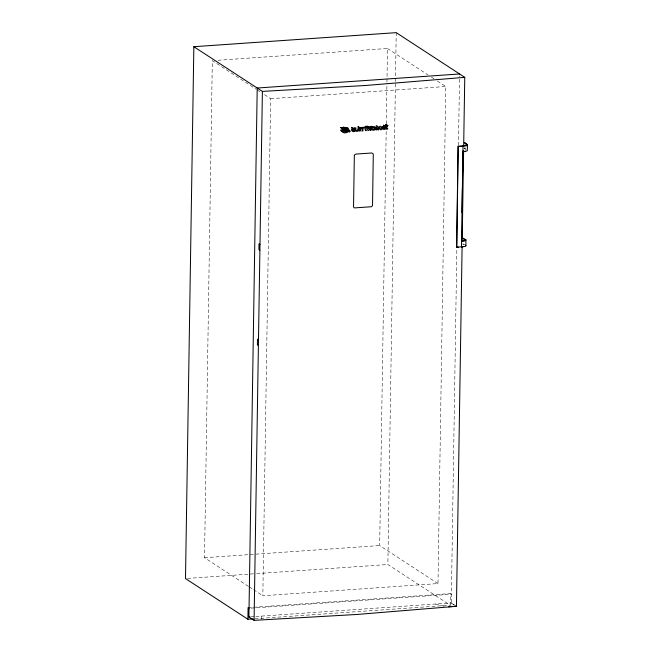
<?xml version="1.0" encoding="UTF-8"?>
<svg xmlns="http://www.w3.org/2000/svg" width="653" height="653" viewBox="0 0 653 653"><rect width="100%" height="100%" fill="white"/><g stroke="black" fill="none" stroke-linecap="round" stroke-linejoin="round"><path stroke-width="0.49" stroke-dasharray="3.27 2.45" d="M248.466 586.378L204.52 557.719L212.323 60.647L256.27 89.306M437.347 80.996L445.803 86.506L437.992 583.578L262.832 595.748L270.644 98.676L262.188 93.167M437.992 583.578L379.679 545.557L386.192 130.992M386.298 123.858L386.943 83.119M386.96 82.098L387.482 48.485L216.38 60.37M248.075 607.649L450.439 593.593L450.26 605.184L387.866 564.502L395.432 82.572M395.449 81.56L396.216 32.65M455.712 605.813L451.28 602.923L456.831 249.266M458.463 145.374L459.557 76.009M466.266 149.317L464.944 148.46L464.977 146.55M261.2 618.856L261.739 616.089M270.644 98.676L445.803 86.506M464.944 148.46L464.21 148.509L465.532 149.366M204.52 557.719L379.679 545.557M187.533 578.419L255.666 573.685M256.678 573.612L387.866 564.502M251.079 608.139L451.411 594.222L450.439 593.593M250.915 616.84L254.85 616.563M255.837 616.497L451.28 602.923M255.013 618.75L450.26 605.184M435.478 604.017L444.799 606.425M387.482 48.485L428.05 74.932M431.429 77.136L433.967 78.793M257.119 89.861L261.347 92.612M464.765 244.671L462.716 243.863L464.691 245.153M451.011 602.939L455.247 605.698M249.307 586.925L252.695 589.128M253.535 589.683L262.832 595.748"/><path stroke-width="0.98" d="M360.57 129.033C355.526 128.861 361.256 128.829 360.595 127.555C358.473 126.927 356.081 130.151 358.815 131.049C364.145 130.78 354.848 130.184 360.57 129.033L359.411 128.159M463.687 145.627L464.756 77.34L396.216 32.65L193.851 46.706L185.493 578.558L247.895 619.24L252.98 618.889M247.895 619.24L248.075 607.649L249.046 608.286M462.104 246.524L456.447 606.294L357.003 614.457L254.082 620.35L248.907 616.979L257.217 88.024L459.59 73.969M254.082 620.35L262.392 91.396L193.851 46.706M357.469 130.624L357.46 131.318L355.208 131.049L354.946 127.906L355.885 127.841L355.975 130.543L357.46 130.616M386.658 128.266C385.825 126.78 385.441 128.861 387.523 128.543M386.576 124.87L387.866 125.629C387.898 126.502 384.111 127.237 386.641 128.502M466.005 240.01L464.814 240.941L461.54 241.251L465.107 240.28L462.806 238.141L465.875 239.684L465.916 245.732L465.393 246.377L456.553 247.307L458.145 146.239C459.981 146.378 470.96 145.994 464.299 142.787L465.034 142.738L467.507 144.656L467.287 150.712L465.352 151.537L462.953 151.618L465.573 151.178M456.855 247.503L458.145 146.239M461.549 240.908L461.695 231.807M461.998 212.6L462.357 189.362M462.642 171.168L462.961 150.949M462.177 241.43L463.606 150.721M466.25 145.986L466.283 144.076M342.099 130.551L342.556 129.351L350 131.188L349.584 132.053L342.931 130.086L343.772 131.751L346.172 131.702L347.363 132.33L344.449 132.992L342.645 132.135L342.099 130.551L340.939 129.8M467.507 144.656L465.442 145.815L458.439 146.427M348.775 130.576L350 131.188L348.841 130.429M371.451 127.817C370.308 130.469 374.953 131.155 375.777 128.894C376.471 124.47 371.337 128.168 370.292 127.057M374.806 128.821C375.63 127.139 372.585 126.674 372.251 128.249C371.679 130.559 376.895 129.114 373.606 128.143M352.596 128.323C350.057 129.474 352.318 132.412 354.44 131.539C354.84 130.355 349.657 130.567 354.465 130.037L354.473 129.335C349.804 129.425 354.848 129.114 354.497 127.931L352.596 128.323L351.436 127.564M369.688 128.257L369.867 127.743L369.255 127.572L368.716 128.396L369.688 128.257L368.48 127.523M368.635 127.017C366.545 128.372 367.819 133.024 369.337 129.065C370.7 128.763 369.133 131.367 370.904 130.396L370.733 127.351L367.476 126.266M344.351 128.38L346.629 128.151L347.788 129.359L342.311 128.274L341.919 128.804C344.074 130.38 351.722 131.865 347.927 127.931C347.184 126.853 342.564 127.833 344.351 128.38L342.931 127.564M387.858 125.621C386.405 125.482 384.25 126.584 384.968 128.298C385.866 130.225 390.012 128.821 386.331 127.792M464.079 246.524L461.451 246.973L463.042 145.897M464.756 77.34L365.313 85.502L262.392 91.396M367.443 127.041L364.35 127.253C365.835 127.743 364.301 131.294 366.333 130.682C364.235 127.719 369.622 127.857 366.309 126.282M384.519 125.849L381.85 126.87L381.491 128.053L382.111 129.065L384.478 129.416L384.486 128.747L382.552 128.208L384.503 127.923L384.511 127.27L382.625 127.384L384.519 126.56L384.535 125.858L383.36 125.098M456.553 247.307L458.512 247.177M248.907 616.979L249.928 616.905M448.554 606.776L456.096 606.253M377.556 126.331C376.014 126.258 375.214 130.771 377.001 129.963L377.426 127.759L378.675 129.89L379.997 127.58L380.348 129.735L381.279 129.669C382.201 126.021 379.05 124.658 378.699 128.535L377.875 126.535L376.177 125.556M343.454 127.996L342.507 127.8L343.658 128.551M346.58 128.649L345.396 128.404L346.555 129.155M386.356 124.886L387.702 125.629M386.209 124.903L387.36 125.654M385.996 124.927L387.147 125.678M385.792 124.952L386.951 125.703M385.605 124.984L386.764 125.743M385.425 125.025L386.584 125.776M386.519 127.768L387.678 128.519M386.094 127.8L387.449 128.543M385.768 127.792L386.927 128.551M384.07 127.898L385.392 128.796M376.871 128.543L378.03 129.294M376.952 128.731L378.152 129.588M377.042 128.91L378.307 129.784M371.092 126.241L372.251 126.992M370.969 126.323L372.12 127.082M370.439 126.829L371.598 127.588M370.365 126.943L371.516 127.694M367.688 126.184L368.847 126.943M370.308 128.617L371.541 129.474M368.357 127.564L369.582 128.298M366.178 126.29L367.468 127.123M366.055 126.298L367.215 127.057M365.721 126.323L366.88 127.074M365.256 126.356L366.406 127.106M359.876 127.441L361.036 128.2M358.513 126.845L359.672 127.604M358.293 126.886L359.452 127.645M358.081 126.935L359.24 127.694M357.893 126.992L359.052 127.751M359.093 128.184L360.252 128.935M358.415 128.225L359.574 128.984M359.313 129.653L360.546 130.469M359.199 129.661L360.358 130.42M351.583 127.498L352.742 128.249M343.551 126.911L344.702 127.67M343.494 127.506L344.653 128.257M346.719 129.612L347.869 130.363M346.678 129.898L347.837 130.649M342.654 127.498L344.613 128.755M343.976 129.229L345.135 129.988M341.127 127.555L342.409 128.29M341.07 127.629L342.229 128.38M341.005 127.71L342.156 128.47M340.923 127.808L342.082 128.568M345.013 130.943L346.27 131.751M344.825 131L345.984 131.759M340.948 130.225L342.107 130.984M341.037 130.641L342.196 131.4M341.225 131.033L342.376 131.784M259.984 244.475L258.996 243.83L258.906 249.544L259.894 250.197M258.49 339.821L257.494 339.176L257.404 344.898L258.4 345.543M465.426 245.104L465.916 245.732M364.056 127.27L364.048 127.988L362.962 128.143L362.921 130.918L361.974 131.016L361.982 128.135L360.921 128.2L360.938 127.49L364.031 127.278M354.342 155.643L353.534 206.993L354.236 207.85A1.461 1.339 -56.3 0 0 354.677 207.899L371.1 206.756A1.796 1.633 -57.5 0 0 371.639 206.626L372.536 205.45L373.287 154.026L371.835 152.982L356.081 154.075L354.857 154.581L354.342 155.643"/></g></svg>
